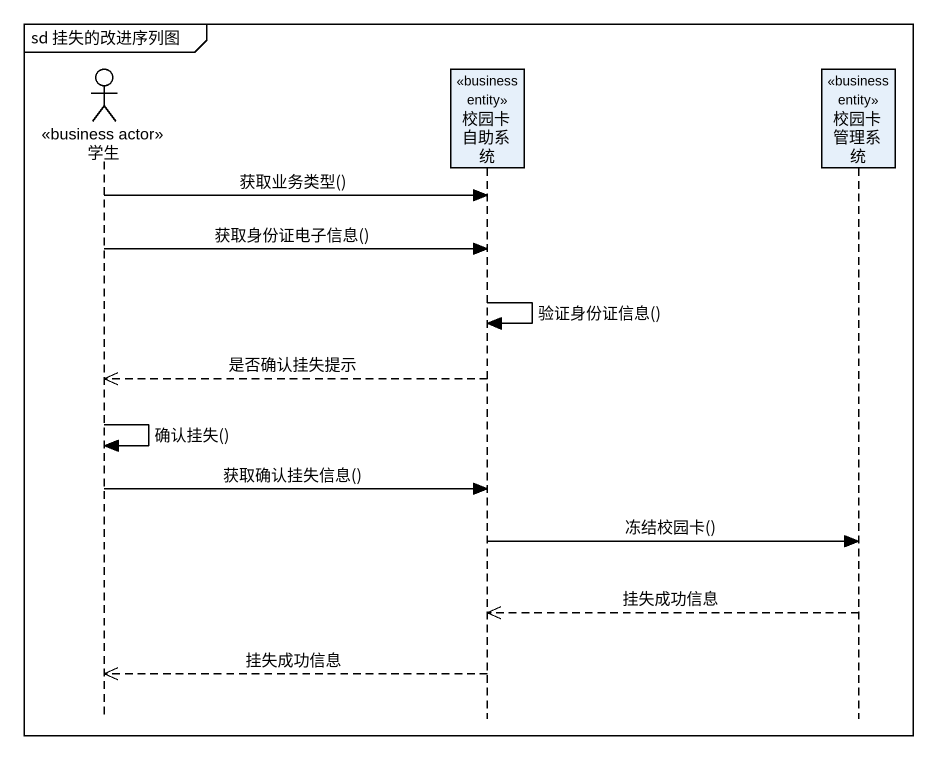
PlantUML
@startuml
mainframe sd 挂失的改进序列图
hide footbox
actor 学生 <<business actor>>
participant 校园卡自助系统 <<business entity>>
participant 校园卡管理系统 <<business entity>>

学生 -> 校园卡自助系统 : 获取业务类型()
学生 -> 校园卡自助系统 : 获取身份证电子信息()
校园卡自助系统 -> 校园卡自助系统 : 验证身份证信息()
校园卡自助系统 -->> 学生 : 是否确认挂失提示
学生 -> 学生 : 确认挂失()
学生 -> 校园卡自助系统 : 获取确认挂失信息()
校园卡自助系统 -> 校园卡管理系统 : 冻结校园卡()
校园卡管理系统 -->> 校园卡自助系统 : 挂失成功信息
校园卡自助系统 -->> 学生 : 挂失成功信息
@enduml
